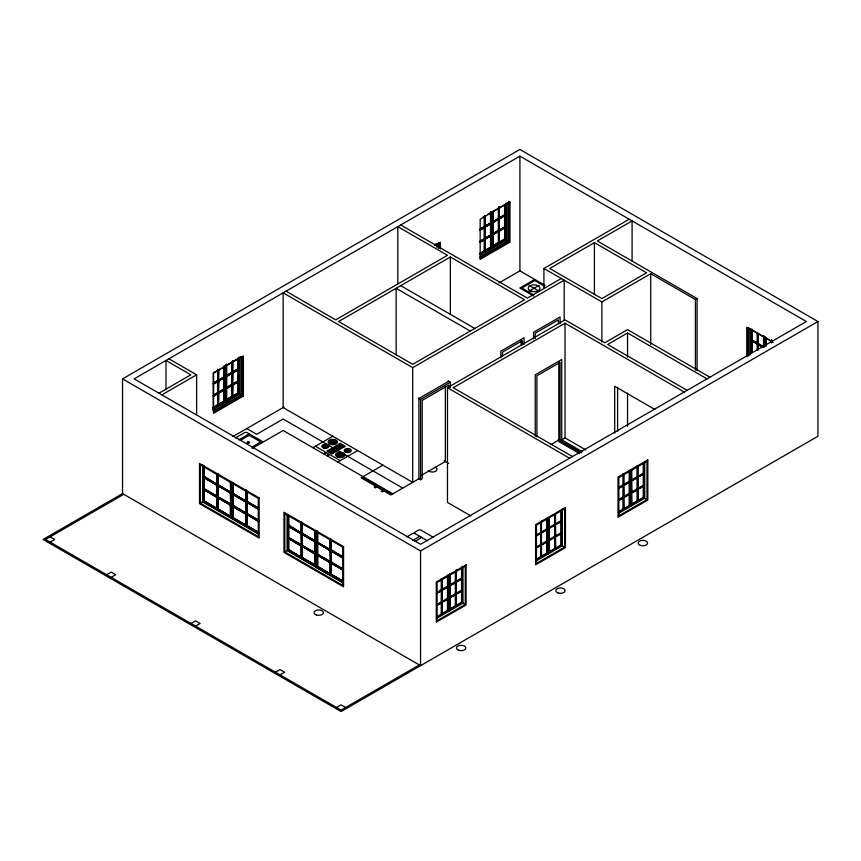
<?xml version="1.0" encoding="UTF-8"?>
<svg xmlns="http://www.w3.org/2000/svg" width="861" height="861" viewBox="0 0 861 861"><rect width="100%" height="100%" fill="white"/><g stroke="black" fill="none" stroke-linecap="round" stroke-linejoin="round"><path stroke-width="1.29" d="M122.531 493.59L122.531 378.883L519.915 149.448L817.95 321.519L817.95 436.236L341.085 711.552L43.05 539.481L122.531 493.59L420.566 665.661L420.566 550.954L817.95 321.519M519.915 156.142L134.122 378.883L420.566 544.26L806.359 321.519L519.915 156.142L519.915 270.86L545.078 285.389M158.951 393.219L190.83 374.815L165.99 360.479L165.99 389.818M161.846 394.887L196.62 374.815L196.62 414.83M219.932 369.003L213.184 372.899L213.184 411.138L241.328 394.887L241.328 356.648L222.192 367.701M483.139 217.047L485.389 215.745M487.638 214.443L507.904 202.744L507.904 240.983L479.76 257.235M434.708 245.482L440.434 242.178L440.434 248.872M213.431 382.962L217.736 380.476L217.736 369.315M480.007 229.048L484.312 226.561L484.312 216.649M493.009 211.634L493.009 221.546L498.39 218.436L498.39 208.523M213.636 383.08L224.151 377.01M238.228 368.885L225.808 376.053L226.637 376.526L232.018 373.426L232.018 384.576M480.212 229.166L484.517 226.68L484.517 215.53M484.937 225.969L490.727 223.096M504.804 214.97L493.009 221.546M213.184 383.823L224.56 377.247M226.217 376.289L238.637 369.121M479.76 229.909L491.147 223.333M492.793 222.386L505.213 215.207M213.431 383.909L217.941 381.552L217.941 392.702M231.803 373.297L226.421 376.408L226.421 387.558L231.803 384.458L232.018 373.426M238.013 369.713L232.631 372.824L232.631 383.974L238.013 380.874L238.228 369.832L232.847 372.942L231.598 372.232M480.007 230.005L484.517 227.638L484.517 238.788L480.212 241.274M485.141 227.046L490.522 223.935L490.522 235.085L485.141 238.196L485.141 227.046L490.318 223.817M493.009 222.504L498.39 219.394L498.39 230.544L493.009 233.654L493.009 222.504L498.175 219.275M213.636 384.028L217.941 381.552M217.532 380.358L218.769 381.068L223.731 377.721M480.212 230.124L484.517 227.638M498.175 218.317L499.423 219.038L504.385 215.691M450.368 256.998L338.61 321.519L412.699 364.3L524.467 299.768L450.368 256.998L450.368 314.351M213.431 395.07L217.736 392.584L217.736 381.423M480.007 241.155L484.312 238.669L484.312 227.519M213.636 395.188L224.151 389.118L224.151 365.85M238.228 380.992L225.808 388.16L226.637 388.634L232.018 385.534L232.018 396.684M484.937 238.077L490.727 235.204M504.804 227.078L493.009 233.654M213.184 395.931L224.56 389.355M226.217 388.397L238.637 381.229M479.76 242.016L491.147 235.451M492.793 234.493L505.213 227.326M213.431 396.017L217.941 393.66L217.941 404.81M223.946 389.947L218.565 393.057L218.565 404.207L223.946 401.108L223.946 389.947L224.151 401.226L212.764 407.791M238.013 381.821L232.631 384.932L232.631 396.082L238.013 392.982L238.228 381.95L232.847 385.05L231.598 384.34M480.007 242.113L484.517 239.745L484.517 250.906M485.141 239.154L490.522 236.043L490.522 247.193L485.141 250.303L485.141 239.154L490.318 235.925M493.009 234.612L498.39 231.501L498.39 242.651L493.009 245.762L493.009 234.612L498.175 231.383M213.636 396.146L217.941 393.66M217.532 392.465L218.769 393.176L224.151 390.076M480.212 242.232L484.517 239.745M498.175 230.425L499.423 231.146L504.385 227.799M213.431 407.178L217.736 404.692L217.736 393.542M480.007 253.263L484.312 250.777L484.312 239.627M480.212 253.382L490.727 247.311L490.727 211.946M213.184 408.039L224.56 401.463L224.56 366.345M479.76 254.124L491.147 247.559L491.147 212.441M492.793 246.601L505.213 239.433L505.213 204.315M213.593 408.275L224.979 401.7L224.979 366.582M225.808 400.268L226.637 400.742L239.057 393.574L239.057 357.25M480.169 254.372L491.556 247.796L491.556 212.678M212.818 409.685L239.875 394.058L239.875 357.132M480.47 255.147L506.462 240.144L506.462 203.228M213.496 411.913L242.156 395.371L242.156 356.562M480.083 258.009L508.733 241.457L508.733 201.313M243.394 396.082L213.593 413.291L213.593 373.147L243.394 355.937L243.394 396.082L241.08 394.747M123.769 494.311L45.536 539.481L341.085 710.121L419.329 664.95M50.089 542.107L54.641 539.481L50.089 536.855M232.89 436.57L284.022 407.049M498.993 282.935L519.915 270.86M235.537 437.905L244.642 432.652A1.754 1.012 0 0 1 247.129 432.652L262.024 441.252A1.754 1.012 0 0 1 262.024 442.694M238.874 439.799L249.195 433.847M240.402 440.358L248.366 435.763A1.173 0.678 0 0 1 250.024 435.763L259.957 441.499A1.173 0.678 0 0 1 259.957 442.446L251.982 447.053M543.915 288.478L543.915 268.471L629.197 219.232M594.424 242.651L549.716 268.471L601.871 298.573L646.579 272.765L594.424 242.651L594.424 294.677M534.767 279.438L519.861 288.037L533.616 295.98M203.035 475.466L216.703 484.312L216.703 474.4M252.058 448.441L283.14 430.5L392.831 493.837M528.998 291.169L539.137 285.303M561.307 278.501L527.362 298.1L400.699 224.969M203.035 487.574L203.454 488.295M412.699 367.647L412.699 482.364L283.14 407.554L283.14 292.848L412.699 367.647L564.203 280.18L564.203 320.195M232.427 505.02L204.283 488.768L203.454 489.252L230.77 505.02M217.112 496.184L216.703 485.27L218.35 484.312M200.344 503.158L258.3 536.607L258.3 498.368L200.344 464.918L200.344 503.158L203.035 501.597L232.018 518.333L231.598 482.752M203.454 466.242L203.454 501.36L204.283 500.887L216.703 508.528L216.703 497.378L218.35 496.42M230.77 491.965L230.361 482.289M217.941 496.657L217.941 485.507L230.361 493.159L231.189 492.675L203.863 476.908M312.941 447.709L332.809 436.236M259.021 520.862L232.847 505.741L232.847 494.591L233.256 505.504L232.427 505.977L258.677 521.131M203.863 465.747L203.863 501.124L230.361 516.417L217.941 508.765L217.112 509.249L217.112 474.131M106.592 574.728L111.144 572.102L115.697 574.728L111.144 577.354M230.77 504.072L230.361 493.159M217.941 508.765L217.941 497.615L230.361 505.267L231.189 504.783L203.863 489.016M448.71 381.272L418.909 398.471L418.909 478.781L390.84 494.978L361.039 477.78L382.897 465.155M328.665 451.056L340.256 444.362M259.021 532.97L232.847 517.848L233.256 506.462L233.256 517.612L232.427 518.085L232.427 482.978M329.494 451.53L341.085 444.836M418.285 398.116L420.566 399.429L450.368 382.219L450.368 387.579M330.323 452.014L341.914 445.32M331.151 452.488L342.743 445.794M246.085 512.908L245.676 501.995L247.333 501.037M331.98 452.961L343.571 446.278M470.73 515.868L447.472 502.437L447.472 387.719L565.031 319.851L604.766 342.786L627.54 329.645L709.916 377.204M684.247 392.024L565.031 323.198L453.263 387.719L572.479 456.545M543.915 268.471L601.871 301.92L650.722 273.723L695.419 299.531L697.076 298.573L697.076 370.607M203.454 501.36L231.189 516.891M233.256 517.612L245.676 525.264L245.676 514.103L247.333 513.145M337.781 462.045L357.649 450.572M258.677 532.292L246.913 525.501L246.085 525.974L246.085 490.856M287.488 524.22L301.146 533.067L301.146 521.917M707.01 378.883L627.54 332.992L607.672 344.465L687.143 390.345M287.488 536.328L287.897 537.049M375.826 486.314L374.244 487.229L375.407 487.896L376.989 486.992M316.87 553.774L288.726 537.522L287.897 538.007L315.212 553.774M379.604 488.499L380.928 487.735M301.554 544.938L301.146 534.024L302.803 533.067M380.218 488.854L381.541 488.09M382.758 490.318L381.175 491.233L382.338 491.9L383.92 490.985M284.797 551.901L342.743 585.362L342.743 547.122L284.797 513.673L284.797 551.901L287.488 550.351L293.278 553.698M287.897 514.996L287.897 550.114L288.726 549.641L301.146 557.282L301.146 546.132L302.803 545.174M421.147 475.498L445.341 461.539L445.341 385.803M418.285 478.415L420.566 479.728L422.224 478.781L422.224 400.387L448.71 385.093L448.71 387.751M315.212 540.708L314.803 531.043M302.383 545.411L302.383 534.261L314.803 541.903L315.632 541.429L288.306 525.662M288.306 537.77L315.632 553.537L314.803 554.021L315.212 564.934L302.383 557.519L301.554 558.003L301.554 521.669M191.034 623.482L195.587 620.856L200.139 623.482L195.587 626.108M315.212 552.827L314.803 541.903M343.119 568.938L317.698 554.258L316.87 554.732L343.119 569.885M330.538 561.663L330.118 550.749L331.776 549.792M287.897 550.114L315.632 565.645L288.306 549.878L288.306 514.76M316.87 531.732L316.87 566.839L317.698 566.366L330.118 574.007L330.118 562.857L331.776 561.899M550.706 444.75L558.821 440.057L558.821 361.674M585.824 449.916L565.031 437.905L558.714 441.553L579.571 453.596M343.119 581.046L331.356 574.255L330.538 574.728L330.538 539.61M406.812 536.909L412.58 533.572A1.69 0.969 0 0 1 414.97 533.572L427.54 540.826M751.093 340.676L752.342 339.966M752.342 340.924L757.303 344.26L758.552 343.55M412.785 540.342L419.737 536.328M751.922 340.203L757.723 343.065M414.754 541.494L420.534 538.157A1.69 0.969 0 0 0 420.534 536.78M758.132 349.695L758.347 344.626L762.652 347.112M752.342 352.074L751.093 352.795L751.093 329.785M275.477 672.237L280.029 669.61L284.582 672.237L280.029 674.863M436.957 592.314L441.262 589.828L441.887 590.183M442.091 579.431L442.091 589.344L447.472 586.244L448.097 586.599L436.71 593.175M449.959 573.652L449.959 584.802L455.34 581.702L455.953 582.058M448.925 585.168L449.743 585.641L462.163 578.474L461.55 578.118L456.169 581.218L456.169 570.068M536.306 534.95L540.611 532.464L541.225 532.83M536.059 535.811L547.435 529.246L546.821 528.88L541.44 531.99L541.44 520.84M555.302 524.704L554.678 524.338L549.296 527.449L549.296 517.536M555.506 513.952L555.506 523.865L560.888 520.754L561.512 521.12L548.683 528.051M618.682 487.391L622.987 484.904L623.601 485.27M618.435 488.252L629.811 481.686L629.197 481.321L623.816 484.431L623.816 474.519M631.673 469.977L631.673 479.889L637.054 476.779L637.678 477.145M637.883 466.393L637.883 476.305L643.264 473.195L643.888 473.561L631.468 480.729L630.639 480.244M436.957 593.261L441.467 590.904M442.296 601.57L442.091 590.302L447.677 587.32M450.163 597.039L449.959 585.76L455.544 582.779M456.373 593.455L456.169 582.176L461.754 579.195M536.306 535.908L540.816 533.54M536.059 547.919L547.435 541.354L546.821 540.988L541.44 544.098L541.44 532.948L547.026 529.956M555.302 536.812L554.678 536.446L549.296 539.556L549.296 528.406L554.893 525.414M555.722 536.091L555.506 524.823L561.103 521.831M618.682 488.348L623.192 485.981M624.021 496.657L623.816 485.389L629.402 482.397M631.888 492.115L631.673 480.847L637.269 477.855M638.087 488.531L637.883 477.263L643.468 474.271M436.957 604.422L441.262 601.936L441.887 602.291M442.091 601.452L447.472 598.352L448.097 598.707L436.71 605.283M449.959 596.91L455.34 593.81L455.953 594.165M456.169 593.326L461.55 590.226L462.163 590.581L449.743 597.749L448.925 597.276M536.306 547.058L540.611 544.572L541.225 544.938M555.506 535.972L560.888 532.862L561.512 533.228L548.683 540.159M618.682 499.498L622.987 497.023L623.601 497.378M623.816 496.539L629.197 493.428L629.811 493.794L618.435 500.359M631.673 491.997L637.054 488.897L637.678 489.252M637.883 488.413L643.264 485.303L643.888 485.669L631.468 492.836L630.639 492.363M436.957 605.38L441.467 603.012M442.296 613.689L442.091 602.409L447.677 599.428M450.163 609.147L449.959 597.868L455.544 594.886M456.373 605.563L456.169 594.284L461.754 591.303M536.306 548.016L540.816 545.648M541.644 556.324L541.44 545.056L547.026 542.064M549.512 551.783L549.296 540.514L554.893 537.522M555.722 548.199L555.506 536.93L561.103 533.938M618.682 500.456L623.192 498.088M624.021 508.765L623.816 497.497L629.402 494.505M631.888 504.223L631.673 492.955L637.269 489.963M638.087 500.639L637.883 489.371L643.468 486.379M436.957 616.53L441.262 614.044L441.887 614.399L441.887 579.281M442.091 613.559L447.472 610.46L448.925 611.299L448.925 575.697M449.959 609.028L455.34 605.918L455.953 606.273L455.953 569.95M456.169 605.444L461.55 602.334L462.163 602.689L449.334 609.62M536.306 559.176L540.611 556.69L541.225 557.045L541.225 521.927M541.44 556.206L546.821 553.096L547.435 553.462L536.059 560.027M549.296 551.664L554.678 548.565L555.302 548.92L555.302 513.802M555.506 548.08L560.888 544.97L564.622 547.122L564.622 508.883L536.468 525.135L536.468 563.374L564.622 547.122M618.682 511.617L622.987 509.131L623.601 509.486L623.601 474.368M623.816 508.647L629.197 505.547L630.639 506.376L630.639 470.773M631.673 504.105L637.054 501.005L637.678 501.36L637.678 466.242M637.883 500.521L643.264 497.421L643.888 497.776L631.059 504.707M436.71 617.391L448.097 610.815L448.097 575.697M548.683 552.267L561.512 545.336L561.512 510.218M618.435 512.478L629.811 505.902L629.811 470.784M437.011 618.166L462.992 603.174L465.274 604.487L465.274 566.247L437.119 582.499L437.119 620.738L465.274 604.487M536.36 560.812L562.341 545.809L562.341 508.894M618.736 513.253L644.717 498.25L646.988 499.563L646.988 461.324L618.844 477.575L618.844 515.814L646.988 499.563M336.533 707.484L341.085 704.858L345.638 707.484M558.132 439.659L581.315 452.725M771.338 340.978L748.822 327.976L748.822 355.668M697.076 298.573L597.319 240.983L632.092 220.911L632.092 260.926M773.113 342.474L746.756 327.255L746.756 356.702M751.513 340.439L762.9 347.015M758.132 344.744L762.437 347.231M504.385 214.733L505.633 215.454M499.003 217.844L499.423 206.931M504.385 226.841L505.633 227.562M490.318 222.859L491.556 223.58M499.003 229.952L499.423 219.038M484.108 226.443L484.937 226.927M504.385 238.949L507.904 240.983M490.318 234.967L491.556 235.688M499.003 242.059L499.423 231.146M498.175 242.533L499.423 243.254M484.108 238.551L484.937 239.035M493.009 245.762L504.804 239.186L504.804 205.058M490.318 247.075L491.556 247.796M485.141 250.303L485.346 239.272M484.108 250.659L485.346 251.38M544.453 286.175L534.767 280.589L521.852 288.037L533.691 294.882M529.009 285.303L539.244 291.212M654.823 409.449L614.7 386.288L614.7 433.126M400.699 285.669L474.788 328.45M470.235 331.076L396.146 288.306L396.146 355.001M582.456 451.788L561.716 439.82L561.716 359.521L535.23 374.815L535.23 436.376M560.188 440.703L580.927 452.671M448.097 380.906L450.368 382.219M286.035 291.169L335.704 319.851L447.472 255.319L397.804 226.647L397.804 284.001M447.472 387.719L569.584 458.224M444.158 460.85L448.71 463.476M237.808 368.637L239.057 369.358M232.427 371.748L232.847 360.834M237.808 380.756L239.057 381.466M223.731 376.763L224.979 377.484M339.428 443.889L344.4 446.751M232.427 383.855L232.847 372.942M218.35 379.873L218.769 370.198M237.808 392.864L239.057 393.574M402.765 488.101L283.14 419.027L256.643 434.321L246.709 428.584M223.731 388.881L224.979 389.592M168.885 358.8L196.62 374.815M327.847 450.572L332.809 453.446M232.427 395.963L232.847 385.05M231.598 396.447L232.847 397.158M315.427 446.278L340.256 460.613M218.35 391.981L218.769 381.068M362.363 477.016L392.164 494.214M226.217 399.547L238.228 393.1L238.228 357.724M223.731 400.989L225.808 402.184L225.808 365.258M218.35 404.089L218.769 393.176M217.532 404.573L218.769 405.283M433.47 537.372L420.932 530.128A1.69 0.969 0 0 0 418.543 530.128L414.97 532.195A1.69 0.969 0 0 0 414.97 533.572M122.531 378.883L420.566 550.954M258.677 508.076L246.913 501.285L246.913 491.362M343.119 556.819L331.356 550.028L331.356 540.116M258.472 508.194L246.709 501.403L246.709 491.491M342.915 556.949L331.151 550.157L331.151 540.234M259.021 508.743L232.847 493.633L232.847 482.483M317.289 542.387L343.464 557.497M230.77 492.912L203.454 477.145L204.283 476.66L204.283 466.748M258.677 509.023L232.427 493.87L233.256 493.396L233.256 483.484M315.212 541.666L287.897 525.899L288.726 525.414L288.726 515.502M343.119 557.777L316.87 542.624L317.698 542.15L317.698 532.238M258.472 509.142L246.709 502.35L246.709 513.511L258.472 520.302M342.915 557.896L331.151 551.105L331.151 562.265L342.915 569.056M216.703 485.27L204.283 477.618L204.283 488.768M232.847 494.591L245.676 501.995M258.268 509.271L246.913 502.232L246.913 513.393M301.146 534.024L288.726 526.372L288.726 537.522M330.118 550.749L317.698 543.108L317.698 554.258M342.71 558.025L331.356 550.986L331.356 562.147M233.256 505.504L258.677 520.184M317.289 554.495L343.464 569.616M258.472 521.26L246.709 514.469L246.709 525.619L258.472 532.41M342.915 570.014L331.151 563.223L331.151 574.373L342.915 581.164M216.703 497.378L204.283 489.726L204.283 500.887M232.847 506.698L245.676 514.103M258.268 521.379L246.913 514.34L246.913 525.501M301.146 546.132L288.726 538.48L288.726 549.641M314.803 554.021L302.383 546.369L302.383 557.519M330.118 562.857L317.698 555.216L317.698 566.366M342.71 570.133L331.356 563.094L331.356 574.255M343.464 581.724L317.289 566.603L317.289 531.237M232.427 518.085L258.612 533.207M316.87 566.839L343.055 581.961M233.17 519L242.447 524.349M244.761 525.694L247.085 527.029M249.399 528.363L257.514 533.045M295.592 555.033L314.136 565.742M343.119 582.477L316.041 567.324L316.041 530.29M258.257 533.96L202.626 501.834L202.626 464.811M342.7 582.714L287.068 550.588L287.068 514.77M771.8 340.041L771.8 342.463M771.585 340.16L771.585 342.646M771.381 340.278L771.381 342.764M766.204 338.298L766.204 345.735M765.999 337.426L765.999 345.853M765.59 337.673L765.59 346.144M765.171 336.694L765.171 345.175M764.342 336.586L764.342 347.134M763.933 336.716L763.933 346.402M763.729 335.618L763.729 346.779L758.347 343.668L758.347 333.756M763.513 335.736L763.513 346.897L758.132 343.787L758.132 333.874M758.347 344.626L758.347 349.577M757.723 333.132L757.723 350.083M757.519 333.272L757.519 343.195L752.137 340.084L752.137 330.172M757.519 350.341L757.519 344.142L752.137 341.042L752.137 352.192M757.303 333.401L757.303 343.313M757.303 344.26L757.303 350.459M751.922 329.053L751.922 352.945M751.513 329.548L751.513 352.547M750.275 328.461L750.275 354.829M747.994 327.88L747.994 355.98M695.419 299.531L695.419 370.23M650.722 273.723L650.722 344.422M644.717 461.335L644.717 498.25M643.888 462.658L643.888 497.776M643.264 463.283L643.264 473.195M643.264 474.153L643.264 485.303M643.264 486.261L643.264 497.421M637.054 465.629L637.054 476.779M637.054 477.737L637.054 488.897M637.054 489.844L637.054 501.005M631.468 469.826L631.468 504.944M629.197 470.171L629.197 481.321M629.197 482.278L629.197 493.428M629.197 494.386L629.197 505.547M627.54 332.992L627.54 357.003M627.54 393.014L627.54 426.367M622.987 473.754L622.987 484.904M622.987 485.862L622.987 497.023M622.987 497.97L622.987 509.131M617.606 387.289L617.606 431.458M601.871 301.92L601.871 341.946M565.031 323.198L565.031 437.905M560.888 510.842L560.888 520.754M560.888 521.712L560.888 532.862M560.888 533.82L560.888 544.97M560.059 323.671L560.059 316.977L533.572 332.271L533.572 338.965M560.059 440.778L560.059 362.384L536.887 375.773L536.887 436.893M558.412 323.833L558.412 319.851L535.23 333.229L535.23 338.545M554.678 514.426L554.678 524.338M554.678 525.296L554.678 536.446M554.678 537.404L554.678 548.565M549.092 517.386L549.092 552.504M548.263 518.333L548.263 553.935M547.435 518.344L547.435 553.462M546.821 518.968L546.821 528.88M546.821 529.838L546.821 540.988M546.821 541.946L546.821 553.096M540.611 522.552L540.611 532.464M540.611 533.422L540.611 544.572M540.611 545.53L540.611 556.69M524.048 344.465L524.048 337.77L500.865 351.159L500.865 357.842M522.39 344.626L522.39 340.644L502.523 352.117L502.523 356.099M521.153 339.923L521.153 345.239M505.633 203.347L505.633 239.67L493.213 246.838L493.213 211.72M504.6 204.94L504.6 214.852L499.219 217.962L499.219 206.812M499.003 206.683L499.003 243.017M498.594 207.404L498.594 242.78M492.384 211.354L492.384 248.269M490.522 211.828L490.522 222.977L485.141 226.088L485.141 216.176M485.346 216.294L485.346 226.206M485.346 227.164L485.346 238.314M484.937 216.025L484.937 251.143M462.992 567.571L462.992 603.174M462.163 566.366L462.163 602.689M461.55 568.195L461.55 578.118M461.55 579.066L461.55 590.226M461.55 591.184L461.55 602.334M455.34 571.79L455.34 581.702M455.34 582.66L455.34 593.81M455.34 594.768L455.34 605.918M449.743 574.75L449.743 609.857M447.472 575.083L447.472 586.244M447.472 587.191L447.472 598.352M447.472 599.31L447.472 610.46M441.262 578.667L441.262 589.828M441.262 590.786L441.262 601.936M441.262 602.894L441.262 614.044M439.196 242.802L439.196 248.151M438.367 242.899L438.367 248.172M436.914 244.696L436.914 247.333M436.086 243.491L436.086 245.912M420.566 399.429L420.566 479.728M330.947 539.115L330.947 574.491M330.323 539.761L330.323 549.673L317.494 542.269L317.494 531.119M330.118 538.642L330.118 549.792L302.383 533.303L302.383 523.391M315.212 530.796L315.212 565.881M315.008 530.914L315.008 540.837L302.179 533.422L302.179 523.51M301.974 522.649L301.974 557.756M301.35 521.798L301.35 532.948L288.521 525.533L288.521 515.621M246.504 490.361L246.504 525.737M245.88 489.769L245.88 500.919L233.051 493.514L233.051 483.602M245.676 489.887L245.676 501.037L217.941 484.549L217.941 473.399M238.637 358.219L238.637 393.337L226.217 400.505L226.217 364.181M238.013 358.843L238.013 368.766L232.631 371.866L232.631 360.716M232.427 360.598L232.427 396.921M232.018 362.556L232.018 372.469M231.803 362.438L231.803 372.35L226.421 375.45L226.421 364.3M230.77 482.042L230.77 517.138M230.565 482.16L230.565 492.083L217.736 484.668L217.736 473.518M230.361 505.267L230.361 516.417M226.637 364.418L226.637 400.742M223.946 366.969L223.946 376.892L218.565 379.992L218.565 370.079M218.35 369.929L218.35 405.047M217.941 369.434L217.941 380.594M217.532 473.636L217.532 509.012M216.907 474.282L216.907 484.194L204.079 476.779L204.079 465.629M434.966 467.092A4.682 2.701 0 0 1 435.451 471.365A4.682 2.701 0 0 1 428.165 470.536M247.785 442.425L248.947 442.446L247.785 442.403M323.768 453.553L324.941 453.607L323.79 453.489M325.006 452.843L326.179 452.864L325.017 452.821M327.019 455.437L328.192 455.48L327.04 455.372M328.267 454.716L329.429 454.737L328.267 454.694M509.981 202.023L480.169 219.232L480.169 259.387L509.981 242.178L509.981 202.023M223.946 377.839L218.565 380.949L218.565 392.099L223.946 389L223.946 377.839M504.6 215.81L499.219 218.92L499.219 230.07L504.6 226.96L504.6 215.81M231.803 385.416L226.421 388.515L226.421 399.676L231.803 396.566L231.803 385.416M504.6 227.917L499.219 231.028L499.219 242.178L504.6 239.067L504.6 227.917M340.256 443.404L327.019 451.056L331.98 453.919L345.229 446.278L340.256 443.404M466.102 564.816L436.29 582.014L436.29 622.169L466.102 604.96L466.102 564.816M565.44 507.452L535.639 524.661L535.639 564.816L565.44 547.607L565.44 507.452M647.816 459.892L618.015 477.102L618.015 517.257L647.816 500.047L647.816 459.892M259.129 497.895L199.515 463.476L199.515 503.631L259.129 538.05L259.129 497.895M343.571 546.649L283.969 512.23L283.969 552.385L343.571 586.793L343.571 546.649M216.907 485.152L204.079 477.737L204.079 488.897L216.907 496.302L216.907 485.152M230.565 493.03L217.736 485.626L217.736 496.775L230.565 504.191L230.565 493.03M245.88 501.877L233.051 494.472L233.051 505.622L245.88 513.027L245.88 501.877M301.35 533.906L288.521 526.491L288.521 537.651L301.35 545.056L301.35 533.906M315.008 541.784L302.179 534.38L302.179 545.53L315.008 552.945L315.008 541.784M330.323 550.631L317.494 543.226L317.494 554.376L330.323 561.781L330.323 550.631M216.907 497.26L204.079 489.844L204.079 501.005L216.907 508.41L216.907 497.26M230.565 505.149L217.736 497.733L217.736 508.883L230.565 516.299L230.565 505.149M245.88 513.985L233.051 506.58L233.051 517.73L245.88 525.135L245.88 513.985M301.35 546.014L288.521 538.599L288.521 549.759L301.35 557.164L301.35 546.014M315.008 553.892L302.179 546.487L302.179 557.637L315.008 565.053L315.008 553.892M330.323 562.739L317.494 555.334L317.494 566.484L330.323 573.889L330.323 562.739M247.785 443.038A1.173 0.678 0 0 0 249.539 442.446A1.173 0.678 0 0 0 247.785 441.865A1.173 0.678 0 0 0 247.785 443.038M530.796 291.061A5.898 3.412 0 0 0 539.965 288.457A5.898 3.412 0 0 0 531.463 285.174A5.898 3.412 0 0 0 530.796 291.061M324.769 446.859A1.173 0.678 0 0 0 326.534 446.278A1.173 0.678 0 0 0 324.769 445.686A1.173 0.678 0 0 0 324.769 446.859M339.611 455.437A1.173 0.678 0 0 0 341.43 454.92A1.173 0.678 0 0 0 339.74 454.274A1.173 0.678 0 0 0 339.611 455.437M330.204 444.222A4.682 2.701 0 0 0 337.48 442.145A4.682 2.701 0 0 0 330.742 439.551A4.682 2.701 0 0 0 330.204 444.222M331.055 443.727A3.509 2.023 0 0 0 336.317 441.973A3.509 2.023 0 0 0 331.055 440.219A3.509 2.023 0 0 0 331.055 443.727M331.636 443.146A2.346 1.356 0 0 0 335.155 441.973A2.346 1.356 0 0 0 331.636 440.8A2.346 1.356 0 0 0 331.636 443.146M332.228 442.554A1.173 0.678 0 0 0 333.982 441.973A1.173 0.678 0 0 0 332.228 441.392A1.173 0.678 0 0 0 332.228 442.554M347.123 451.164A1.173 0.678 0 0 0 348.877 450.572A1.173 0.678 0 0 0 347.123 449.991A1.173 0.678 0 0 0 347.123 451.164M345.961 452.337A3.509 2.023 0 0 0 351.223 450.572A3.509 2.023 0 0 0 345.961 448.818A3.509 2.023 0 0 0 345.961 452.337M346.542 451.745A2.346 1.356 0 0 0 350.05 450.572A2.346 1.356 0 0 0 346.542 449.41A2.346 1.356 0 0 0 346.542 451.745M323.607 448.032A3.509 2.023 0 0 0 328.87 446.278A3.509 2.023 0 0 0 323.607 444.513A3.509 2.023 0 0 0 323.607 448.032M324.188 447.44A2.346 1.356 0 0 0 327.697 446.278A2.346 1.356 0 0 0 324.188 445.105A2.346 1.356 0 0 0 324.188 447.44M337.921 457.223A4.682 2.701 0 0 0 344.949 454.877A4.682 2.701 0 0 0 337.921 452.531A4.682 2.701 0 0 0 337.921 457.223M338.308 456.567A3.509 2.023 0 0 0 343.765 455.006A3.509 2.023 0 0 0 338.707 453.058A3.509 2.023 0 0 0 338.308 456.567M338.965 455.996A2.346 1.356 0 0 0 342.592 454.963A2.346 1.356 0 0 0 339.223 453.661A2.346 1.356 0 0 0 338.965 455.996M316.396 614.948A4.682 2.701 0 0 0 323.424 612.612A4.682 2.701 0 0 0 316.396 610.266A4.682 2.701 0 0 0 316.396 614.948M458.526 650.227A4.682 2.701 0 0 0 465.801 648.161A4.682 2.701 0 0 0 459.064 645.556A4.682 2.701 0 0 0 458.526 650.227M558.132 592.96A4.682 2.701 0 0 0 565.16 590.624A4.682 2.701 0 0 0 558.132 588.278A4.682 2.701 0 0 0 558.132 592.96M640.25 545.314A4.682 2.701 0 0 0 647.526 543.237A4.682 2.701 0 0 0 640.778 540.643A4.682 2.701 0 0 0 640.25 545.314"/></g></svg>
